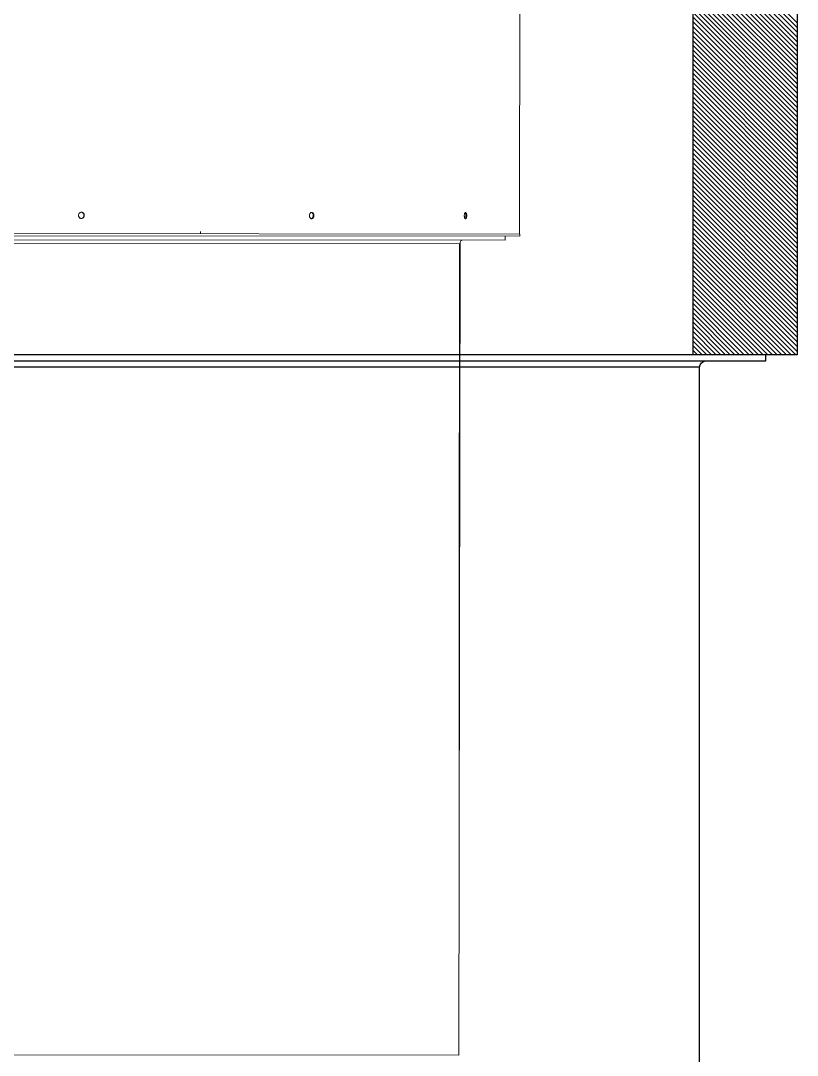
# Model space of a CAD drawing. Header units: millimetres. Extents: x -379292 to 1221486, y 92049 to 447512.
# Drawn here: x -156429 to -155686, y 211272 to 212262 of the extents above; entities that cross this region are included whole.
import ezdxf

# ---------------------------------------------------------------- set-up
doc = ezdxf.new("R2010")
doc.units = ezdxf.units.MM
doc.layers.add('_Systemair Ventilation Equipments', color=7, linetype='Continuous', lineweight=30)
doc.layers.add('Aironn-DEF', color=7, linetype='Continuous', lineweight=0)

# ---------------------------------------------------------------- blocks, each defined once
blk = doc.blocks.new('RSA 1250')
at = {"layer": '_Systemair Ventilation Equipments', "color": 8}
for p, q in [((12228.559, 3607.734), (12228.559, 3752.734)), ((12103.559, 3617.734), (12228.559, 3617.734)), ((12196.807, 3607.734), (12186.807, 3617.734)), ((12197.256, 3607.734), (12187.256, 3617.734)), ((12197.705, 3607.734), (12187.705, 3617.734)), ((12198.154, 3607.734), (12188.154, 3617.734)), ((12198.603, 3607.734), (12188.603, 3617.734)), ((12199.053, 3607.734), (12189.053, 3617.734)), ((12199.502, 3607.734), (12189.502, 3617.734)), ((12199.951, 3607.734), (12189.951, 3617.734)), ((12200.4, 3607.734), (12190.4, 3617.734)), ((12200.849, 3607.734), (12190.849, 3617.734)), ((12201.298, 3607.734), (12191.298, 3617.734)), ((12201.747, 3607.734), (12191.747, 3617.734)), ((12202.196, 3607.734), (12192.196, 3617.734)), ((12202.645, 3607.734), (12192.645, 3617.734)), ((12203.094, 3607.734), (12193.094, 3617.734)), ((12203.543, 3607.734), (12193.543, 3617.734)), ((12203.992, 3607.734), (12193.992, 3617.734)), ((12204.441, 3607.734), (12194.441, 3617.734)), ((12204.89, 3607.734), (12194.89, 3617.734)), ((12205.339, 3607.734), (12195.339, 3617.734)), ((12205.788, 3607.734), (12195.788, 3617.734)), ((12206.237, 3607.734), (12196.237, 3617.734)), ((12206.686, 3607.734), (12196.686, 3617.734)), ((12207.135, 3607.734), (12197.135, 3617.734)), ((12207.584, 3607.734), (12197.584, 3617.734)), ((12208.033, 3607.734), (12198.033, 3617.734)), ((12208.482, 3607.734), (12198.482, 3617.734)), ((12208.931, 3607.734), (12198.931, 3617.734)), ((12209.38, 3607.734), (12199.38, 3617.734)), ((12209.829, 3607.734), (12199.829, 3617.734)), ((12210.278, 3607.734), (12200.278, 3617.734)), ((12210.727, 3607.734), (12200.727, 3617.734)), ((12211.176, 3607.734), (12201.176, 3617.734)), ((12211.625, 3607.734), (12201.625, 3617.734)), ((12212.074, 3607.734), (12202.074, 3617.734)), ((12212.523, 3607.734), (12202.523, 3617.734)), ((12212.972, 3607.734), (12202.972, 3617.734)), ((12213.421, 3607.734), (12203.421, 3617.734)), ((12213.87, 3607.734), (12203.87, 3617.734)), ((12214.319, 3607.734), (12204.319, 3617.734)), ((12214.768, 3607.734), (12204.768, 3617.734)), ((12215.217, 3607.734), (12205.217, 3617.734)), ((12215.666, 3607.734), (12205.666, 3617.734)), ((12216.115, 3607.734), (12206.115, 3617.734)), ((12216.564, 3607.734), (12206.564, 3617.734)), ((12217.013, 3607.734), (12207.013, 3617.734)), ((12217.462, 3607.734), (12207.462, 3617.734)), ((12217.911, 3607.734), (12207.911, 3617.734)), ((12218.36, 3607.734), (12208.36, 3617.734)), ((12218.809, 3607.734), (12208.809, 3617.734)), ((12219.258, 3607.734), (12209.258, 3617.734)), ((12219.707, 3607.734), (12209.707, 3617.734)), ((12220.156, 3607.734), (12210.156, 3617.734)), ((12220.605, 3607.734), (12210.605, 3617.734)), ((12221.054, 3607.734), (12211.054, 3617.734)), ((12221.503, 3607.734), (12211.503, 3617.734)), ((12221.952, 3607.734), (12211.952, 3617.734)), ((12222.401, 3607.734), (12212.401, 3617.734)), ((12222.85, 3607.734), (12212.85, 3617.734)), ((12223.299, 3607.734), (12213.299, 3617.734)), ((12223.748, 3607.734), (12213.748, 3617.734)), ((12224.197, 3607.734), (12214.197, 3617.734)), ((12224.646, 3607.734), (12214.646, 3617.734)), ((12225.095, 3607.734), (12215.095, 3617.734)), ((12225.544, 3607.734), (12215.544, 3617.734)), ((12225.993, 3607.734), (12215.993, 3617.734)), ((12226.442, 3607.734), (12216.442, 3617.734)), ((12226.891, 3607.734), (12216.891, 3617.734)), ((12227.34, 3607.734), (12217.34, 3617.734)), ((12227.789, 3607.734), (12217.789, 3617.734)), ((12228.238, 3607.734), (12218.238, 3617.734)), ((12228.559, 3607.862), (12218.687, 3617.734)), ((12228.559, 3608.311), (12219.136, 3617.734)), ((12228.559, 3608.76), (12219.585, 3617.734)), ((12228.559, 3609.209), (12220.034, 3617.734)), ((12228.559, 3609.658), (12220.483, 3617.734)), ((12228.559, 3610.107), (12220.932, 3617.734)), ((12228.559, 3610.556), (12221.381, 3617.734)), ((12228.559, 3611.005), (12221.83, 3617.734)), ((12228.559, 3611.454), (12222.279, 3617.734)), ((12228.559, 3611.903), (12222.728, 3617.734)), ((12228.559, 3612.352), (12223.177, 3617.734)), ((12228.559, 3612.801), (12223.626, 3617.734)), ((12228.559, 3613.25), (12224.076, 3617.734)), ((12228.559, 3613.699), (12224.525, 3617.734)), ((12228.559, 3614.148), (12224.974, 3617.734)), ((12228.559, 3614.597), (12225.423, 3617.734)), ((12228.559, 3615.046), (12225.872, 3617.734)), ((12228.559, 3615.495), (12226.321, 3617.734)), ((12228.559, 3615.944), (12226.77, 3617.734)), ((12228.559, 3616.393), (12227.219, 3617.734)), ((12228.559, 3616.842), (12227.668, 3617.734)), ((12228.559, 3617.291), (12228.117, 3617.734)), ((12103.559, 3607.734), (12228.559, 3607.734))]:
    blk.add_line(p, q, dxfattribs=at)
blk = doc.blocks.new('AXC 1250')
at = {"layer": '_Systemair Ventilation Equipments', "color": 8, "linetype": 'Continuous'}
for p, q in [((12411.735, 3610.734), (12411.735, 3749.734)), ((12412.335, 3749.734), (12412.335, 3610.734)), ((12412.935, 3617.084), (12412.935, 3743.384)), ((12515.535, 3617.084), (12412.935, 3617.084)), ((12412.335, 3610.734), (12411.735, 3610.734))]:
    blk.add_line(p, q, dxfattribs=at)
blk.add_arc((12412.935, 3616.484), 0.6, 90, 180, dxfattribs=at)
blk = doc.blocks.new('OtoParkBodrumKatMimari')
at = {"layer": '_Systemair Ventilation Equipments', "color": 8, "xscale": -10, "yscale": 10, "zscale": 10, "rotation": 89.99999999999997}
blk.add_blockref('RSA 1250', (126745.98, 233409.09), dxfattribs=at)
at = {"layer": '_Systemair Ventilation Equipments', "xscale": -10, "yscale": 10, "zscale": 10, "rotation": 89.99999999999997}
blk.add_blockref('AXC 1250', (126745.98, 235240.85), dxfattribs=at)
blk = doc.blocks.new('AIRONN DEF-2')
at = {"layer": 'Aironn-DEF', "color": 7, "linetype": 'Continuous', "lineweight": 15}
for p, q in [((4243.659, 5660.48), (4243.76, 5781.194)), ((4243.657, 5658.43), (4243.659, 5659.88)), ((4243.664, 5660.48), (4243.659, 5660.48)), ((4243.659, 5659.88), (4243.664, 5659.88)), ((4109.262, 5657.942), (4242.277, 5657.831)), ((4119.306, 5658.333), (4243.677, 5658.23)), ((4119.307, 5658.533), (4243.677, 5658.43)), ((4213.149, 5658.456), (4213.149, 5658.656)), ((4242.277, 5657.831), (4242.277, 5658.231)), ((4243.677, 5658.23), (4243.677, 5658.43))]:
    blk.add_line(p, q, dxfattribs=at)
at = {"layer": 'Aironn-DEF', "color": 1, "linetype": 'Continuous', "lineweight": 15}
for p, q in [((4237.93, 5657.498), (4112.916, 5657.602)), ((4237.985, 5657.635), (4237.866, 5579.845)), ((4237.9, 5621.337), (4237.93, 5657.498)), ((4237.876, 5591.524), (4237.9, 5620.317)), ((4112.831, 5579.95), (4237.845, 5579.846))]:
    blk.add_line(p, q, dxfattribs=at)
at = {"layer": 'Aironn-DEF', "color": 7, "linetype": 'Continuous', "lineweight": 15}
blk.add_arc((4238.185, 5657.634), 0.2, 89.95232, 179.95232, dxfattribs=at)
for points, knots in [([(4201.751, 5660.515), (4201.715, 5660.511), (4201.642, 5660.502), (4201.55, 5660.432), (4201.488, 5660.333), (4201.472, 5660.244), (4201.474, 5660.18), (4201.482, 5660.131), (4201.506, 5660.067), (4201.548, 5660.005), (4201.602, 5659.959), (4201.668, 5659.924), (4201.719, 5659.918), (4201.75, 5659.915)], [0, 0, 0, 0, 0.124805, 0.249609, 0.374414, 0.499219, 0.52993, 0.581946, 0.655209, 0.749637, 0.825128, 0.892091, 1, 1, 1, 1]), ([(4201.997, 5660.215), (4201.994, 5660.248), (4201.988, 5660.316), (4201.94, 5660.406), (4201.87, 5660.473), (4201.792, 5660.511), (4201.741, 5660.511), (4201.72, 5660.511)], [0, 0, 0, 0, 0.214743, 0.429487, 0.644232, 0.858977, 1, 1, 1, 1]), ([(4201.72, 5659.915), (4201.721, 5659.915), (4201.752, 5659.91), (4201.816, 5659.93), (4201.899, 5659.977), (4201.961, 5660.056), (4201.993, 5660.139), (4201.996, 5660.194), (4201.997, 5660.215)], [0, 0, 0, 0, 0.00679, 0.221493, 0.436196, 0.650901, 0.865606, 1, 1, 1, 1]), ([(4201.75, 5659.915), (4201.787, 5659.919), (4201.859, 5659.928), (4201.952, 5659.998), (4202.003, 5660.081), (4202.021, 5660.147), (4202.026, 5660.181), (4202.027, 5660.198), (4202.028, 5660.206), (4202.028, 5660.211), (4202.028, 5660.213), (4202.028, 5660.214), (4202.028, 5660.214), (4202.028, 5660.215), (4202.028, 5660.224), (4202.026, 5660.25), (4202.019, 5660.299), (4201.995, 5660.363), (4201.953, 5660.425), (4201.899, 5660.471), (4201.833, 5660.506), (4201.782, 5660.512), (4201.751, 5660.515)], [0, 0, 0, 0, 0.124746, 0.249492, 0.374238, 0.436913, 0.468289, 0.483981, 0.491828, 0.495752, 0.497713, 0.498694, 0.499185, 0.49943, 0.499508, 0.530298, 0.582378, 0.65569, 0.750104, 0.82543, 0.89226, 1, 1, 1, 1]), ([(4223.775, 5660.497), (4223.747, 5660.492), (4223.692, 5660.483), (4223.621, 5660.414), (4223.574, 5660.315), (4223.561, 5660.226), (4223.563, 5660.161), (4223.569, 5660.113), (4223.587, 5660.048), (4223.62, 5659.986), (4223.661, 5659.94), (4223.712, 5659.905), (4223.751, 5659.9), (4223.775, 5659.897)], [0, 0, 0, 0, 0.124805, 0.249609, 0.374414, 0.499219, 0.52993, 0.581946, 0.655209, 0.749637, 0.825128, 0.892091, 1, 1, 1, 1]), ([(4223.718, 5659.897), (4223.719, 5659.897), (4223.743, 5659.891), (4223.792, 5659.912), (4223.855, 5659.959), (4223.902, 5660.037), (4223.927, 5660.121), (4223.929, 5660.175), (4223.93, 5660.196)], [0, 0, 0, 0, 0.00679, 0.221493, 0.436196, 0.650901, 0.865606, 1, 1, 1, 1]), ([(4223.93, 5660.196), (4223.928, 5660.23), (4223.923, 5660.298), (4223.887, 5660.388), (4223.833, 5660.455), (4223.774, 5660.493), (4223.734, 5660.493), (4223.719, 5660.493)], [0, 0, 0, 0, 0.214743, 0.429487, 0.644232, 0.858977, 1, 1, 1, 1]), ([(4223.775, 5659.897), (4223.803, 5659.901), (4223.858, 5659.91), (4223.929, 5659.979), (4223.968, 5660.062), (4223.982, 5660.128), (4223.986, 5660.162), (4223.986, 5660.179), (4223.987, 5660.188), (4223.987, 5660.192), (4223.987, 5660.195), (4223.987, 5660.196), (4223.987, 5660.196), (4223.987, 5660.196), (4223.987, 5660.206), (4223.986, 5660.232), (4223.98, 5660.28), (4223.962, 5660.345), (4223.93, 5660.407), (4223.888, 5660.453), (4223.838, 5660.488), (4223.799, 5660.493), (4223.775, 5660.497)], [0, 0, 0, 0, 0.124746, 0.249492, 0.374238, 0.436913, 0.468289, 0.483981, 0.491828, 0.495752, 0.497713, 0.498694, 0.499185, 0.49943, 0.499508, 0.530298, 0.582378, 0.65569, 0.750104, 0.82543, 0.89226, 1, 1, 1, 1]), ([(4238.491, 5660.484), (4238.476, 5660.48), (4238.446, 5660.471), (4238.408, 5660.401), (4238.382, 5660.302), (4238.375, 5660.214), (4238.376, 5660.149), (4238.38, 5660.101), (4238.389, 5660.036), (4238.407, 5659.974), (4238.43, 5659.928), (4238.457, 5659.893), (4238.478, 5659.888), (4238.491, 5659.884)], [0, 0, 0, 0, 0.124805, 0.249609, 0.374414, 0.499219, 0.52993, 0.581946, 0.655209, 0.749637, 0.825128, 0.892091, 1, 1, 1, 1]), ([(4238.531, 5660.184), (4238.53, 5660.218), (4238.528, 5660.286), (4238.508, 5660.375), (4238.482, 5660.44), (4238.461, 5660.459), (4238.453, 5660.467)], [0, 0, 0, 0, 0.2685603, 0.5371205, 0.8056824, 1, 1, 1, 1]), ([(4238.456, 5659.902), (4238.468, 5659.917), (4238.491, 5659.946), (4238.516, 5660.025), (4238.53, 5660.109), (4238.531, 5660.163), (4238.531, 5660.184)], [0, 0, 0, 0, 0.275507, 0.551404, 0.827303, 1, 1, 1, 1]), ([(4238.491, 5659.884), (4238.506, 5659.889), (4238.536, 5659.898), (4238.574, 5659.967), (4238.595, 5660.05), (4238.603, 5660.116), (4238.605, 5660.15), (4238.605, 5660.167), (4238.605, 5660.176), (4238.605, 5660.18), (4238.605, 5660.182), (4238.605, 5660.183), (4238.605, 5660.184), (4238.605, 5660.184), (4238.605, 5660.194), (4238.605, 5660.22), (4238.602, 5660.268), (4238.592, 5660.333), (4238.575, 5660.395), (4238.552, 5660.441), (4238.525, 5660.476), (4238.504, 5660.481), (4238.491, 5660.484)], [0, 0, 0, 0, 0.124746, 0.249492, 0.374238, 0.436913, 0.468289, 0.483981, 0.491828, 0.495752, 0.497713, 0.498694, 0.499185, 0.49943, 0.499508, 0.530298, 0.582378, 0.65569, 0.750104, 0.82543, 0.89226, 1, 1, 1, 1]), ([(4243.659, 5660.48), (4243.659, 5660.476), (4243.659, 5660.467), (4243.659, 5660.397), (4243.659, 5660.298), (4243.658, 5660.21), (4243.658, 5660.145), (4243.658, 5660.096), (4243.658, 5660.032), (4243.658, 5659.97), (4243.658, 5659.924), (4243.659, 5659.889), (4243.659, 5659.883), (4243.659, 5659.88)], [0, 0, 0, 0, 0.124744, 0.249487, 0.374231, 0.498975, 0.529735, 0.581799, 0.65511, 0.749586, 0.8251, 0.892079, 1, 1, 1, 1])]:
    blk.add_open_spline(points, degree=3, knots=knots, dxfattribs=at)
at = {"layer": 'Aironn-DEF', "color": 1, "linetype": 'Continuous', "lineweight": 15}
for points in [[(4237.9, 5621.337), (4237.9, 5621.315), (4237.9, 5621.255), (4237.9, 5621.098), (4237.899, 5620.896), (4237.899, 5620.682), (4237.899, 5620.49), (4237.9, 5620.363), (4237.899, 5620.324), (4237.899, 5620.317)], [(4237.876, 5591.524), (4237.875, 5591.502), (4237.875, 5591.442), (4237.875, 5591.285), (4237.875, 5591.083), (4237.874, 5590.869), (4237.875, 5590.678), (4237.875, 5590.55), (4237.875, 5590.512), (4237.875, 5590.504)]]:
    blk.add_open_spline(points, degree=3, knots=[0, 0, 0, 0, 0.101274, 0.273329, 0.445384, 0.617432, 0.789477, 0.961527, 1, 1, 1, 1], dxfattribs=at)

msp = doc.modelspace()

# ---------------------------------------------------------------- block references
at = {"color": 8}
msp.add_blockref('OtoParkBodrumKatMimari', (-246354.82, 100818.76), dxfattribs=at)

# ---------------------------------------------------------------- next in the draw order: block references
at = {"layer": 'Aironn-DEF', "color": 0, "xscale": 10, "yscale": 10, "zscale": 10}
msp.add_blockref('AIRONN DEF-2', (-198388.44, 155473.46), dxfattribs=at)

doc.saveas('drawing.dxf')
